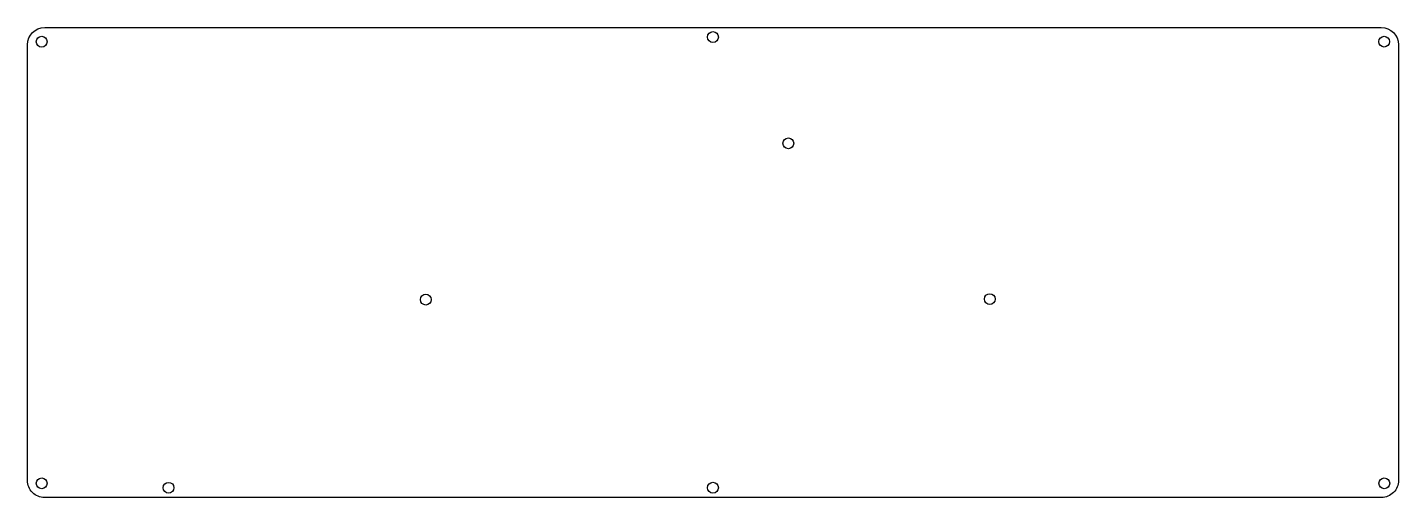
# Model space of a CAD drawing. Header units: millimetres. Extents: x -338 to -14, y 12 to 123.
import ezdxf

# ---------------------------------------------------------------- set-up
doc = ezdxf.new("R2010")
doc.units = ezdxf.units.MM
doc.layers.get('0').update_dxf_attribs({"linetype": 'CONTINUOUS'})

msp = doc.modelspace()

# ---------------------------------------------------------------- linework, layer by layer
msp.add_lwpolyline([(-333.95, 123.02), (-17.95, 123.03, -0.414123), (-13.87, 118.95), (-13.84, 15.95, -0.414305), (-17.91, 11.88), (-333.95, 11.87, -0.414217), (-338.03, 15.95), (-338.03, 118.95, -0.41421)], format="xyb", close=True)
for centre, radius in [((-334.66, 119.65), 1.28), ((-175.95, 120.75), 1.28), ((-17.24, 119.66), 1.27), ((-158.12, 95.63), 1.27), ((-243.84, 58.67), 1.28), ((-110.49, 58.8), 1.27), ((-334.66, 15.24), 1.27), ((-17.21, 15.24), 1.27), ((-304.66, 14.2), 1.27), ((-175.95, 14.2), 1.28)]:
    msp.add_circle(centre, radius)

doc.saveas('drawing.dxf')
